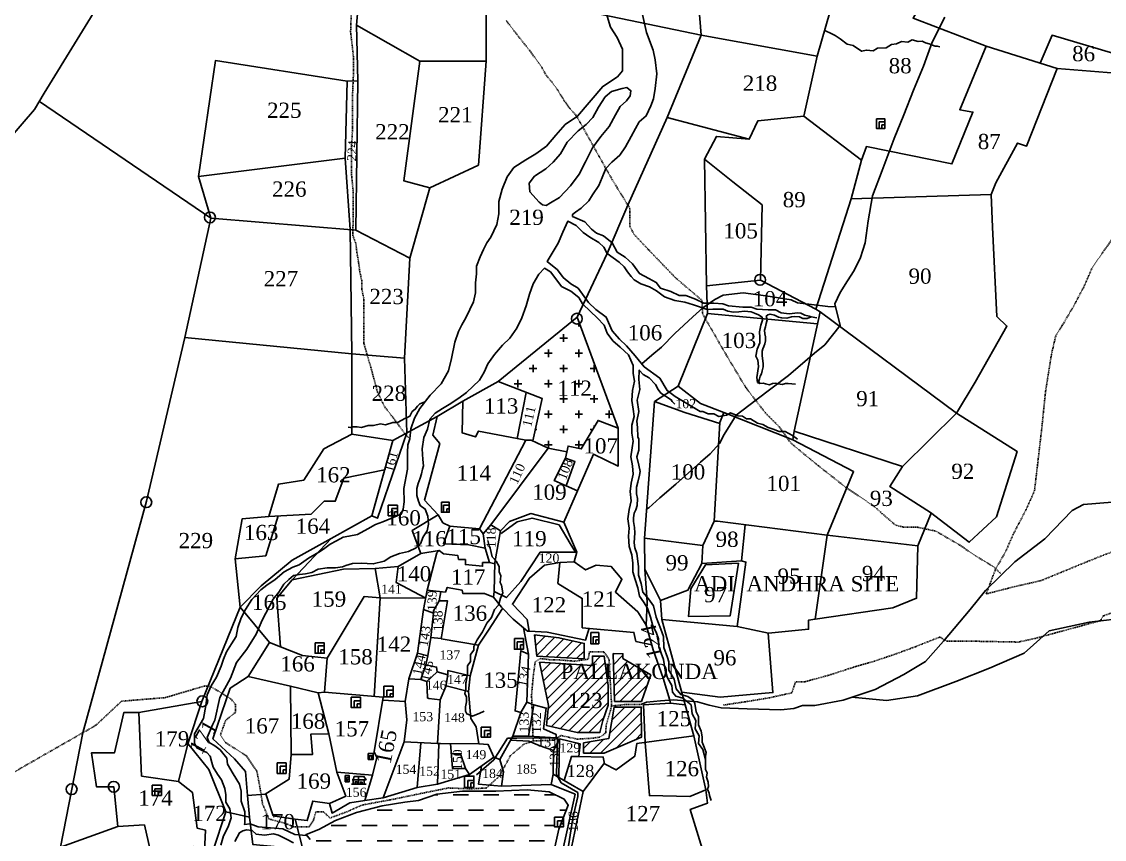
# Model space of a CAD drawing. Header units: inches. Extents: x -177 to 675, y 4 to 740.
# Drawn here: x 295.3 to 473, y 361.3 to 495.5 of the extents above; entities that cross this region are included whole.
import ezdxf

# ---------------------------------------------------------------- set-up
doc = ezdxf.new("R2010")
doc.units = ezdxf.units.IN
doc.header["$MEASUREMENT"] = 0
for name, pattern in [('ACAD_ISO02W100', [15, 12, -3]), ('ACAD_ISO07W100', [3, 0, -3]), ('BORDER', [1.75, 0.5, -0.25, 0.5, -0.25, 0, -0.25])]:
    doc.linetypes.add(name, pattern=pattern)
for name, color, linetype in [('CARTTRACK', 30, 'ACAD_ISO02W100'), ('NALA', 4, 'Continuous'), ('ROUND WELL', 5, 'Continuous'), ('SQUAREWELL', 5, 'Continuous'), ('SURVEY_BND', 7, 'Continuous'), ('SURVEY_NO', 7, 'Continuous'), ('VILLAGE_AREA', 1, 'Continuous'), ('WATER_BODY', 4, 'Continuous')]:
    doc.layers.add(name, color=color, linetype=linetype)
doc.layers.add('FOOTPATH', color=150, linetype='ACAD_ISO07W100', lineweight=30)
doc.layers.add('VILL_BOUNDARY', color=6, linetype='BORDER', lineweight=30)
doc.styles.get("Standard").update_dxf_attribs({"font": 'TIMES.TTF', "height": 400})
pattern_1 = [(225, (-193.8581, 196.0368), (0.8838835, -0.8838835), [])]

# ---------------------------------------------------------------- blocks, each defined once
blk = doc.blocks.new('1')
at = {"layer": 'VILLAGE_AREA'}
for points in [[(54.332, 17.428), (54.571, 17.428)], [(54.446, 17.556), (54.534, 17.556), (54.572, 17.499), (54.34, 17.499)], [(54.375, 17.556), (54.361, 17.499)], [(54.361, 17.499), (54.361, 17.428)], [(54.446, 17.428), (54.446, 17.556), (54.375, 17.556)], [(54.394, 17.428), (54.394, 17.468), (54.416, 17.468), (54.424, 17.468), (54.424, 17.428)], [(54.479, 17.428), (54.479, 17.462), (54.505, 17.462), (54.505, 17.428)], [(54.54, 17.499), (54.54, 17.428)]]:
    blk.add_lwpolyline(points, dxfattribs=at)

msp = doc.modelspace()

# ---------------------------------------------------------------- hatches: boundary and pattern name
at = {"layer": 'SURVEY_NO', "linetype": 'ByBlock'}
h = msp.add_hatch(dxfattribs=at)
h.set_pattern_fill('CROSS', color=256, scale=10, style=0)
h.set_pattern_definition([(0, (-193.858, 196.0368), (2.5, 2.5), [1.25, -3.75]), (90, (-193.233, 195.4118), (-2.5, 2.5), [1.25, -3.75])])
h.paths.add_polyline_path([(386.87, 445.93, -0.408533), (385.67, 446.29), (373.54, 436.4), (380.78, 433.59), (379.24, 426.66), (381.76, 425.46), (384.79, 424.84), (385, 425.82), (387.17, 425.35), (389.93, 430.01), (393.23, 428.76)])
at = {"layer": 'VILLAGE_AREA'}
h = msp.add_hatch(dxfattribs=at)
h.set_pattern_fill('ANSI31', color=256, scale=10, angle=180, style=0)
h.set_pattern_definition(pattern_1)
h.paths.add_polyline_path([(387.65, 390.91), (387.65, 393.41), (383.51, 394.34), (379.51, 394.82), (379.87, 391.35)])
h = msp.add_hatch(dxfattribs=at)
h.set_pattern_fill('ANSI31', color=256, scale=10, angle=180, style=0)
h.set_pattern_definition(pattern_1)
h.paths.add_polyline_path([(381.77, 383.24), (381.45, 379.96), (386.48, 378.8), (390.24, 378.8), (390.72, 380.79), (391.58, 383.29), (391.58, 386.5), (390.93, 391.33), (388.99, 391.33), (388.99, 389.81), (380.29, 390.32)])
h.paths.add_polyline_path([(383.15, 386.87), (409.65, 386.87), (409.65, 390.7), (383.15, 390.7)], flags=9)
h.paths.add_polyline_path([(384.37, 382.13), (391.17, 382.13), (391.17, 385.94), (384.37, 385.94)], flags=24)
h.paths.add_polyline_path([(378.49, 385.72), (379.33, 389.72), (377.1, 390.19), (376.25, 386.19)], flags=9)
h = msp.add_hatch(dxfattribs=at)
h.set_pattern_fill('ANSI31', color=256, scale=10, angle=180, style=0)
h.set_pattern_definition(pattern_1)
h.paths.add_polyline_path([(392.65, 383.9), (397.05, 383.9), (398.59, 388.24), (394.02, 390.96), (394.02, 391.71), (392.39, 391.74)])
h.paths.add_polyline_path([(383.46, 387.2), (397.24, 387.2), (397.24, 389.2), (383.46, 389.2)], flags=9)
h = msp.add_hatch(dxfattribs=at)
h.set_pattern_fill('ANSI31', color=256, scale=10, angle=180, style=0)
h.set_pattern_definition(pattern_1)
h.paths.add_polyline_path([(391.68, 377.8), (387.56, 377.12), (387.55, 375.42), (390.95, 375.42), (397.07, 378.03), (397.02, 382.96), (392.59, 382.96)])
at = {"layer": 'WATER_BODY'}
h = msp.add_hatch(dxfattribs=at)
h.set_pattern_fill('DASH', color=256, scale=20, angle=180, style=0)
h.set_pattern_definition([(180, (-193.858, 196.0368), (-2.5, -2.5), [2.5, -2.5])])
h.paths.add_polyline_path([(364.34, 346.6), (365.79, 343.66), (367.78, 341.41), (369.53, 339.43), (371.29, 337.7), (373.24, 336.16), (374.1, 335.78), (374.63, 335.18), (376.66, 335.18), (376.8, 336.76), (377.22, 337.48), (377.57, 338.88), (378.16, 339.96), (378.95, 341.49), (380.41, 343.81), (381.56, 345.81), (381.91, 348.04), (382.44, 349.44), (382.97, 351.32), (382.88, 353.77), (382.64, 355.49), (382.75, 357.32), (382.75, 359.5), (383.5, 362.91), (383.66, 363.31), (383.28, 363.31), (382.8, 363.31), (382.8, 364.89), (384.27, 364.89), (385.03, 366.85), (384.38, 367.86), (381.91, 369.05), (378.3, 369.39), (373.17, 369.16), (367.67, 369.14), (363.49, 368.66), (360.44, 367.62), (358.19, 367.37), (354.47, 366.77), (350.25, 365.69), (346.83, 364.37), (344.08, 362.87), (342, 362.07), (342.68, 361.22), (345.24, 360.32), (346.28, 360.04), (348.08, 358.95), (348.23, 358.15), (348.23, 357.23), (348.29, 356.71), (348.06, 355.94), (347.62, 355.17), (347.26, 354.68), (347.25, 354.08), (347.39, 353.57), (347.44, 353.55), (349.74, 354.68), (350.96, 355.24), (352.93, 355.93), (354.69, 356.26), (355.53, 356.06), (356.19, 355.46), (356.91, 354.67), (357.84, 353.83), (358.61, 353.1), (359.5, 352.28), (360.38, 351.56), (361.12, 350.74), (361.95, 349.85), (363.38, 347.85)])

# ---------------------------------------------------------------- linework, layer by layer
at = {"layer": 'CARTTRACK'}
for points in [[(446.84, 496.19), (444.77, 492.08), (443.34, 488.14), (441.72, 484.22), (440.13, 480.17), (438.52, 476.31), (436.54, 471.06), (434.99, 466.9), (434.28, 462.78), (433.79, 459.19), (433.03, 456.78), (431.96, 454.6), (430.87, 452.95), (429.65, 451.04), (428.78, 449.18), (429.65, 445.59), (427.13, 442.43), (425.48, 441.05), (421.2, 437.41), (415.8, 433.32), (412.59, 430.9), (410.65, 427.72), (409.85, 426.24), (408.32, 424.53), (406.74, 423.17), (405.25, 421.84), (402.68, 419.55), (400.09, 417.34), (398.28, 415.65), (397.89, 415.43)], [(397.09, 439.31), (398.75, 440.75), (400.36, 442.06), (402.54, 444.31), (405.51, 447.04), (407.1, 448.5), (409.07, 449.87), (410.46, 450.6), (413.76, 450.94), (417.49, 450.49), (421.61, 449.79), (422.67, 449.33), (424.96, 449.06), (427.66, 448.71), (428.91, 448.65)], [(500.25, 422.49), (501.48, 417.75), (502.65, 412.18), (503.51, 407.85), (499.67, 405.77), (495.02, 403.58), (489.6, 400.96), (483.38, 398.57), (477.22, 397.7), (470.54, 396.91), (463.99, 395.5), (459.86, 391.82), (454.19, 389.33), (448.63, 387.16), (442.34, 384.84), (437.3, 384.06), (431.61, 384.6)], [(396.97, 383.41), (397.87, 383.76), (400.19, 384.02), (402.3, 384.17), (406.24, 383.83), (408.15, 383.27), (410.11, 382.87), (414.4, 382.66), (419.95, 382.49), (422.09, 382.73), (423.5, 383.2), (425.51, 383.2), (430.14, 384.1), (435.44, 385.88), (440.1, 388.29), (443.68, 390.47), (446.63, 393.81), (451.03, 399), (453.51, 402.09), (458.33, 406.82), (463.28, 410.61), (467.75, 415.24), (469.61, 416.2), (474.34, 416.62)], [(385.1, 360.2), (385.8, 364.76), (386.62, 368.3), (386.62, 368.94), (383.87, 370.53), (383.08, 371.9), (383.26, 377.92), (376.6, 377.84), (375.09, 377.84), (372.8, 374.3), (369.95, 371.82)]]:
    msp.add_lwpolyline(points, dxfattribs=at)
at = {"layer": 'FOOTPATH', "ltscale": 0.0003}
for points in [[(349.51, 499.63), (349.31, 493.79), (349.78, 489.69), (349.78, 486.95), (349.64, 483.79), (349.64, 480.93), (349.64, 478.06), (349.47, 474.96), (349.47, 470.32), (349.74, 467.47), (349.74, 463.53), (349.66, 460.39), (350.18, 459.04), (350.34, 457.6), (350.63, 455.9), (350.82, 454.4), (351.15, 452.93), (351.15, 451.56), (351.49, 449.93), (351.49, 448.77), (351.49, 445.68), (351.49, 442.65), (352.64, 438.69), (353.74, 434.64), (354.88, 432.28), (356.57, 430.1), (358.25, 427.78), (359.03, 426.99)], [(456.01, 404.88), (454.92, 405.97), (451.89, 407.78), (449.3, 409.56), (445.39, 411.84), (442.36, 412.49), (440.13, 412.49), (438.76, 412.83), (436.52, 414.75), (435.34, 415.85), (430.76, 418.91), (426.07, 422.59), (421.61, 426.26), (419.71, 428.93), (417.39, 431.25), (414.21, 435.38), (410.88, 440.91), (407.1, 447.5), (406.96, 449.76), (402.62, 453.45), (398.21, 458.04), (395.88, 460.51), (395.13, 461.88), (395.13, 464.85), (392.21, 469.61), (391.21, 471.37), (386.46, 479.87), (386.29, 480.14), (385.19, 481.35), (384.29, 482.63), (383.39, 484.12), (382.46, 485.41), (381.4, 486.68), (380.65, 488.05), (378.73, 490.69), (376.84, 493.07), (374.86, 495.64)], [(475.92, 409.09), (470.32, 406.88), (462.62, 403.72), (458.34, 402.75), (453.62, 401.54), (455.21, 405.68), (456.81, 408.43), (458.05, 411.28), (460.27, 415.54), (461.57, 418.47), (462.07, 422.74), (462.76, 428.67), (463.38, 434.75), (464.34, 440.79), (465.05, 443.87), (466.12, 445.6), (468.01, 448.8), (469.66, 451.93), (471.03, 455.05), (472.78, 457.61), (475.46, 461.37)], [(478, 399.8), (472.83, 397.92), (472.41, 397.16), (461.68, 394.24), (458.92, 393.64), (451.47, 393.78), (447.21, 393.78), (446.03, 394.47), (442.03, 392.88), (438.64, 391.63), (435.35, 390.53), (432.3, 389.65), (427.76, 388.18), (423.76, 387.09), (422.33, 387.09), (421.74, 385.3), (420.32, 385), (418.13, 384.51), (414.39, 383.88), (410.5, 383.3)], [(392.16, 383.16), (391.72, 390.86), (390.86, 392.03), (388.51, 392.03), (388.32, 390.83), (386.03, 390.5), (383.05, 390.75), (381.98, 390.75), (380.45, 390.94), (379.61, 390.39), (379.32, 388.3), (379.01, 384.97), (379.27, 377.41)], [(291.61, 370.89), (307.5, 379.99), (311.7, 383.93), (318.89, 384.52), (325.33, 386.43), (326.34, 386.34), (329.62, 384.34), (330.39, 383.44), (330.39, 382.09), (328.81, 380.81), (327.93, 378.37), (328.78, 377.13), (329.99, 376.36), (332.2, 374.96), (333.94, 372.42), (334.46, 369.53), (334.85, 367.07), (335.91, 364.61), (338.59, 363.87), (340.01, 363.31), (342.51, 363.31), (343.24, 364.46), (343.61, 365.76), (344.88, 365.76), (345.94, 364.76), (348.7, 365.78), (351.19, 366.89), (355.84, 367.74), (361.4, 368.9), (365.38, 369.69), (369.13, 369.55), (371.61, 369.69), (373.69, 371.59), (375.56, 375.01), (377.75, 376.87), (379.38, 377.41), (382.68, 377.53), (383.84, 378.3), (386.52, 377.71), (389.14, 377.87), (390.32, 378.06), (391.18, 378.73), (391.27, 380.03), (391.84, 381.98), (392.16, 383.16), (394.67, 383.41), (396.97, 383.41), (396.97, 383.41)]]:
    msp.add_lwpolyline(points, dxfattribs=at)
at = {"layer": 'NALA'}
for points in [[(395.96, 502.41), (397.88, 493.67), (399, 490.81), (399.29, 489.21), (399.59, 486.92), (399.32, 484.48), (399.05, 482.82), (398.58, 481.68), (397.84, 480.01), (396.65, 479.01), (396.06, 477.93), (395.35, 476.61), (394.42, 474.9), (393.5, 473.58), (392.2, 472.41), (391.21, 471.37), (390.61, 469.87), (390.05, 468.59), (389.01, 467.05), (388.41, 466.06), (387.13, 464.87), (386.2, 464.22), (385.75, 463.83), (385.75, 463.5), (387.73, 462.64), (388.85, 461.39), (389.66, 460.74), (390.83, 460.33), (392.23, 459.15), (393.09, 457.66), (394.4, 456.8), (395.57, 455.74), (396.71, 454.13), (398.27, 453.32), (399.47, 452.68), (400.16, 451.73), (401.89, 451.17), (403.25, 450.53), (404.34, 450.53), (405.95, 449.9), (407.28, 449.29), (408.91, 449.29), (410.4, 449.17), (411.34, 448.83), (413.71, 448.59), (415.08, 448.59), (415.97, 448.28), (417.85, 448.19), (419.05, 448.19), (419.96, 447.69), (421.32, 447.54), (422.7, 447.69), (423.24, 447.64), (423.85, 447.32), (424.59, 447.13), (424.89, 447.03), (425.86, 446.86)], [(328.01, 360.29), (328.43, 361.84), (329.23, 363.33), (329.72, 364.77), (329.46, 366.26), (328.81, 367.35), (328.8, 368.58), (328.64, 369.59), (328.11, 371.05), (327.45, 371.98), (326.75, 373.12), (326.55, 373.85), (326.27, 374.93), (325.7, 375.54), (324.85, 375.9), (324.06, 376.28), (323.67, 377.06), (323.67, 378.1), (323.67, 378.57), (325.18, 381.11), (325.56, 383.25), (325.79, 384.99), (326.4, 386.48), (327.32, 387.89), (328.05, 389.68), (328.44, 390.83), (328.93, 392.01), (329.77, 393.36), (330.51, 394.58), (330.82, 396.02), (331.37, 397.62), (332.04, 399.01), (333.09, 400.65), (334.59, 402.21), (335.58, 402.97), (336.94, 403.89), (338.4, 405.14), (339.81, 405.92), (340.87, 406.33), (342.4, 407.4), (344.07, 408.38), (344.88, 408.9), (345.93, 409.7), (346.98, 410.27), (348.09, 410.86), (349.02, 411.02), (350.43, 411.29), (352.11, 412.22), (353.37, 412.96), (354.62, 413.39), (357.62, 414.65), (357.95, 415.47), (358.08, 416.67), (358.03, 418.85), (358.63, 422), (358.65, 424.76), (358.72, 426.02), (359.03, 426.99), (359.2, 428.66), (359.82, 430.39), (360.68, 432), (362.35, 434.18), (364.15, 436.05), (365.37, 438.16), (365.87, 440.17), (366.42, 442.87), (367.02, 444.63), (367.58, 445.73), (368.24, 446.84), (368.89, 448.24), (369.47, 449.48), (369.83, 450.98), (369.83, 452.58), (370, 454.1), (370, 455.35), (370.6, 456.86), (371.1, 458.1), (371.68, 459.16), (372.35, 460.08), (373.3, 462.2), (373.63, 463.95), (373.63, 465.94), (374.18, 467.96), (375.01, 469.98), (376.11, 471.51), (378.09, 472.78), (379.73, 473.77), (381.48, 475.06), (382.98, 476.84), (384.55, 478.59), (386.57, 479.94), (390.7, 484.85), (393.1, 486.44), (393.94, 487.39), (393.94, 490.97), (393.05, 492.85), (391.98, 494.56), (391.4, 496.35)], [(427.24, 493.99), (428.22, 493.54), (428.87, 493.2), (429.67, 492.66), (430.82, 491.77), (431.8, 491.53), (433.19, 490.62), (433.98, 490.81), (435.1, 490.68), (435.81, 491.12), (437.24, 491.17), (438.09, 491.74), (438.9, 491.83), (439.74, 492.23), (440.77, 492.1), (441.48, 492.46), (442.47, 492.24), (443.13, 492.28), (443.69, 491.98), (444.3, 491.84), (444.82, 491.59), (445.27, 491.45), (445.6, 491.45), (446.04, 491.33)], [(378.73, 467.52), (378.6, 468.97), (379.52, 470.12), (381.34, 471.32), (382.57, 472.4), (383.77, 473.77), (384.84, 475.67), (386.64, 477.55), (387.97, 478.58), (389.05, 479.76), (390.01, 481.45), (391.09, 483.12), (392.11, 484.03), (393.87, 484.49), (394.66, 484.64), (395.33, 484.13), (395.2, 483.29), (394.58, 482.49), (393.56, 481.57), (392.78, 480.17), (391.73, 478.25), (390.4, 476.62), (389.01, 474.76), (387.88, 472.48), (386.84, 470.45), (385.42, 468.5), (383.61, 466.63), (382.14, 465.71), (381.39, 465.3), (380.79, 465.41), (380.28, 465.84), (378.73, 467.52)], [(416.47, 436.08), (416.12, 436.27), (415.98, 437.07), (416.24, 438.89), (416.18, 439.89), (415.83, 440.55), (416.04, 441.73), (416.5, 442.74), (416.5, 443.64), (416.42, 444.56), (416.66, 445.66), (416.93, 446.48), (416.86, 446.97), (416.26, 447.37), (415.62, 447.65), (415.04, 447.84), (413.98, 447.94), (413.04, 447.86), (412.14, 447.8), (411.23, 447.95), (410.47, 448.27), (409.62, 448.3), (408.76, 448.28), (407.86, 448.25), (405.61, 448.99), (404.16, 449.42), (402.53, 449.68), (400.84, 450.31), (399.51, 451.28), (398.35, 451.93), (396.97, 452.42), (395.84, 453.11), (395.35, 453.64), (394.75, 454.41), (394.2, 455.23), (393.4, 455.97), (391.43, 457.41), (390.89, 458.47), (390.07, 459.2), (388.6, 460.08), (387.5, 460.88), (386.87, 461.49), (386.31, 461.99), (384.95, 462.72), (384.15, 460.91), (383.38, 459.09), (381.6, 456.1), (383.28, 454.73), (384.22, 453.46), (385.44, 452.43), (386.68, 451.71), (388.36, 449.4), (389.59, 448.21), (391.26, 446.97), (392.27, 444.73), (393.47, 443.38), (394.57, 442.28), (396.02, 440.64), (397.47, 438.84), (400.05, 436.94), (401.29, 434.93), (402.59, 433.95), (406.7, 431.5), (407.1, 431.5), (408, 431.12), (408.92, 431.12), (409.77, 430.65), (411.03, 430.87), (411.67, 431.25), (412.87, 430.79), (413.65, 430.7), (414.29, 430.28), (414.96, 430.28), (416.1, 429.57), (417, 429.37), (417.87, 428.85), (418.67, 428.61), (419.67, 428.21), (420.65, 428.21), (421.83, 427.56), (422.66, 426.92)], [(407.57, 374.36), (407.14, 375.98), (406.42, 376.98), (406.53, 378.26), (405.87, 379.42), (405.97, 380.78), (405.39, 381.87), (405.19, 383.33), (403.82, 384.42), (402.67, 384.76), (402.15, 385.41), (402.03, 386.49), (401.3, 387.78), (400.95, 389.04), (400.68, 390.79), (399.92, 392.85), (399.85, 394.17), (399.46, 395.28), (398.91, 396.32), (398.53, 397.7), (398.06, 399.18), (397.41, 400.27), (396.71, 401.19), (396.43, 402.54), (396.04, 403.92), (395.63, 405.18), (395.63, 406.59), (395.49, 407.97), (395.03, 409.33), (394.94, 411.04), (395.04, 412.35), (394.81, 413.88), (395.04, 415.38), (395.34, 416.81), (395.18, 418.37), (395.35, 419.73), (395.67, 421.2), (395.57, 422.59), (395.3, 424.04), (395.5, 425.51), (395.68, 426.64), (395.45, 427.9), (395.45, 429.25), (395.84, 430.64), (395.68, 431.87), (395.45, 433.29), (395.6, 434.91), (395.91, 436.44), (395.69, 437.73), (395.69, 439.03), (394.91, 440.78), (393.53, 442.03), (392.37, 443.09), (391.44, 444.32), (390.93, 445.64), (389.79, 446.88), (388.67, 447.91), (387.36, 449.14), (386.79, 450.19), (385.46, 451.22), (383.91, 452.02), (382.98, 453.24), (382.13, 454.39), (381.14, 455), (380.2, 454.01), (379.3, 452.46), (378.67, 450.72), (378.13, 448.82), (377.44, 446.84), (376.6, 445.16), (375.42, 443.5), (374.22, 442.35), (372.92, 440.86), (371.81, 439.32), (371.23, 437.92), (370.44, 436.64), (368.34, 434.62), (367.07, 433.66), (365.51, 432.65), (364.37, 431.97), (363.19, 431.22), (362.33, 430.23), (361.95, 428.56), (361.35, 427.22), (361.04, 425.34), (361.15, 423.63), (361.3, 422.56), (361.1, 422.02), (360.97, 421.25), (360.71, 420.54), (360.41, 419.65), (360.17, 418.83), (360.17, 417.69), (360.48, 416.76), (360.75, 416.04), (361.54, 415.47), (361.98, 414.3), (362.07, 412.97), (361.88, 411.91), (361.22, 410.9), (360.79, 409.75), (360.09, 409.08), (358.8, 408.5), (357.33, 408.19), (355.93, 407.63), (354.81, 406.9), (353.02, 406.46), (351.02, 406.59), (349.62, 406.53), (348.55, 406.2), (347.97, 405.98), (346.83, 405.83), (345.45, 405.83), (344, 405.6), (342.96, 405.05), (341.89, 404.85), (340.91, 404.73), (339.95, 404.54), (339.15, 403.89), (338.36, 403.15), (337.55, 401.81), (336.59, 400.68), (334.8, 397.24), (333.83, 394.93), (332.26, 392.48), (330.57, 390.26), (329.58, 387.71), (328.96, 386.49), (327.82, 384.54), (327.04, 380.8), (326.67, 380.19), (325.78, 377.96), (326.11, 377.17), (327, 376.62), (327.89, 375.95), (328.98, 374.61), (329.08, 373.62), (330.03, 372), (331.09, 370.33), (331.32, 369.14), (331.32, 367.52), (331.96, 365.76), (331.96, 364.02), (331.91, 363.69), (332.82, 363.8), (334.13, 363.33), (338.17, 363), (340.15, 362.08), (342, 361.91)], [(424.89, 447.03), (424.25, 446.74), (423.52, 446.74), (423.01, 447.04), (422.25, 447.07), (421.67, 447.01), (420.91, 446.82), (420.09, 446.83), (419.57, 446.98), (418.87, 447.3), (418.2, 447.44), (417.79, 447.34), (417.53, 447.14), (417.69, 446.55), (417.5, 445.94), (417.41, 445.39), (417.27, 444.86), (417.33, 444.21), (417.39, 443.72), (417.39, 443.09), (417.3, 442.58), (417.12, 442.15), (416.97, 441.76), (416.89, 441.4), (416.86, 441.13), (416.87, 440.65), (416.9, 440.2), (417.01, 439.34), (417.01, 438.8), (416.87, 438.15), (416.75, 437.68), (416.54, 437.27), (416.42, 436.86), (416.33, 436.54), (416.33, 436.33), (416.47, 436.08), (417.01, 436.13), (417.39, 436.04), (418.09, 435.85), (418.55, 436.09), (419.03, 436.12), (419.47, 436.03), (420.15, 435.9), (420.68, 436.06), (421.14, 436.06), (422.33, 435.96)], [(402.55, 432.68), (402.11, 433.11), (401.95, 433.42), (401.02, 433.98), (400.21, 434.51), (399.79, 435.1), (399.36, 435.94), (398.34, 436.99), (397.35, 437.57), (396.68, 438.29), (396.64, 436.73), (396.79, 435.08), (396.34, 433.34), (396.6, 431.49), (396.27, 429.88), (396.38, 428.88), (396.47, 427.33), (396.63, 426.92), (396.63, 426.16), (396.63, 425.16), (396.32, 424.04), (396.61, 422.68), (396.83, 421.61), (396.74, 421.01), (396.44, 419.86), (396.25, 419.07), (396.25, 417.97), (396.38, 417.22), (396.35, 416.08), (396.11, 415.37), (395.88, 414.8), (395.72, 414.04), (395.72, 413.42), (395.89, 412.44), (395.99, 411.56), (395.84, 409.91), (395.96, 409.09), (396.28, 408.17), (396.57, 406.03), (396.57, 404.6), (397, 403.27), (397.3, 401.85), (398.19, 400.76), (399.02, 399.61), (399.45, 397.71), (400.21, 395.77), (400.66, 394.54), (400.7, 392.72), (401.33, 391.13), (401.53, 390.39), (401.53, 389.03), (402.4, 387.54), (402.74, 385.94), (403.51, 385.03), (404.68, 384.7), (405.53, 384.12), (405.81, 383.55), (406.02, 382.18), (406.4, 381.4), (406.4, 380.03), (406.87, 378.99), (407.04, 378.07), (407.01, 377.22), (407.37, 376.4), (407.69, 375.5), (407.58, 374.93), (407.56, 372.7), (407.82, 372.18), (407.73, 371.49), (407.98, 370.65), (408.03, 369.91), (407.92, 369.51), (408.14, 368.85), (408.2, 368.47), (408.48, 367.66)], [(348.92, 428.91), (349.34, 428.84), (349.74, 428.94), (350.4, 428.94), (351.11, 428.87), (352.21, 429.17), (353.06, 429.17), (354.24, 429.44), (355.01, 429.3), (356.23, 429.67), (356.99, 429.67), (358.31, 430.37), (358.62, 430.48), (359.05, 430.7), (359.44, 431.46), (359.93, 431.85), (360.29, 432.38), (360.69, 432.74), (361.52, 433.09)], [(371.21, 382.27), (370.42, 381.89), (369.71, 381.66), (369.34, 381.48), (368.8, 381.68), (368.37, 381.85), (368.19, 382.29), (368.16, 383.01), (368.31, 383.82), (368.31, 384.57), (368.06, 385.19), (368.22, 385.89), (368.22, 386.96), (368.3, 387.13), (368.52, 388.53), (368.52, 389.72), (368.97, 390.47), (368.97, 391.62), (369.51, 392.32), (369.51, 392.9), (370.11, 394), (370.97, 395.32), (371.66, 396.74), (372.44, 397.68), (372.91, 398.96), (373.58, 399.71), (373.9, 400.84), (374.28, 401.71), (374.06, 402.97), (373.87, 403.4), (373.97, 404.51), (373.71, 405.16), (373.71, 406.04), (373.22, 406.93), (372.57, 407.63), (372.39, 408.35), (372.21, 409.04), (372.04, 409.43), (371.83, 410.3)], [(330.29, 360.9), (331.07, 362.34), (331.63, 362.68), (332.2, 362.83), (333.15, 362.69), (333.79, 362.1), (335.2, 361.93), (336.66, 362.17), (337.49, 361.97), (338.81, 361.31), (339.94, 360.69)]]:
    msp.add_lwpolyline(points, dxfattribs=at)
at = {"layer": 'ROUND WELL'}
for centre in [(326.22, 463.34), (416.53, 453.1), (386.45, 446.72), (315.77, 416.59), (324.97, 383.92), (303.51, 369.49), (310.42, 369.89)]:
    msp.add_circle(centre, 0.888, dxfattribs=at)
at = {"layer": 'SQUAREWELL'}
for points in [[(435.63, 479.5), (437.02, 479.5), (437.02, 477.96), (435.63, 477.96)], [(436.08, 479.02), (437.02, 479.02), (437.02, 477.96), (436.08, 477.96)], [(436.49, 478.53), (437.02, 478.53), (437.02, 477.96), (436.49, 477.96)], [(355.5, 416.09), (356.98, 416.09), (356.98, 414.38), (355.5, 414.38)], [(364.22, 416.58), (365.5, 416.58), (365.5, 414.95), (364.22, 414.95)], [(364.58, 416.1), (365.5, 416.1), (365.5, 414.95), (364.58, 414.95)], [(356.09, 415.58), (356.98, 415.58), (356.98, 414.38), (356.09, 414.38)], [(356.49, 415.04), (356.98, 415.04), (356.98, 414.38), (356.49, 414.38)], [(365.1, 415.52), (365.5, 415.52), (365.5, 414.95), (365.1, 414.95)], [(388.72, 395.19), (390.05, 395.19), (390.05, 393.36), (388.72, 393.36)], [(343.48, 393.5), (344.99, 393.5), (344.99, 391.79), (343.48, 391.79)], [(343.96, 393), (344.99, 393), (344.99, 391.79), (343.96, 391.79)], [(376.19, 394.2), (377.67, 394.2), (377.67, 392.46), (376.19, 392.46)], [(376.67, 393.66), (377.67, 393.66), (377.67, 392.46), (376.67, 392.46)], [(377.21, 393.18), (377.67, 393.18), (377.67, 392.46), (377.21, 392.46)], [(389.13, 394.52), (390.05, 394.52), (390.05, 393.36), (389.13, 393.36)], [(389.58, 394.01), (390.05, 394.01), (390.05, 393.36), (389.58, 393.36)], [(344.42, 392.38), (344.99, 392.38), (344.99, 391.79), (344.42, 391.79)], [(354.78, 386.39), (356.28, 386.39), (356.28, 384.63), (354.78, 384.63)], [(355.26, 385.76), (356.28, 385.76), (356.28, 384.63), (355.26, 384.63)], [(349.41, 384.58), (350.94, 384.58), (350.94, 382.88), (349.41, 382.88)], [(349.89, 384), (350.94, 384), (350.94, 382.88), (349.89, 382.88)], [(355.82, 385.14), (356.28, 385.14), (356.28, 384.63), (355.82, 384.63)], [(350.37, 383.48), (350.94, 383.48), (350.94, 382.88), (350.37, 382.88)], [(370.76, 379.69), (372.29, 379.69), (372.29, 378.05), (370.76, 378.05)], [(371.31, 379.15), (372.29, 379.15), (372.29, 378.05), (371.31, 378.05)], [(371.77, 378.6), (372.29, 378.6), (372.29, 378.05), (371.77, 378.05)], [(352.21, 375.35), (353.03, 375.35), (353.03, 374.39), (352.21, 374.39)], [(337.28, 373.8), (338.71, 373.8), (338.71, 372.08), (337.28, 372.08)], [(337.75, 373.25), (338.71, 373.25), (338.71, 372.08), (337.75, 372.08)], [(352.36, 374.98), (353.03, 374.98), (353.03, 374.39), (352.36, 374.39)], [(352.72, 374.9), (353.03, 374.9), (353.03, 374.39), (352.72, 374.39)], [(338.22, 372.68), (338.71, 372.68), (338.71, 372.08), (338.22, 372.08)], [(348.43, 371.72), (349.08, 371.72), (349.08, 370.72), (348.43, 370.72)], [(367.99, 371.63), (369.56, 371.63), (369.56, 369.77), (367.99, 369.77)], [(316.75, 370.17), (318.25, 370.17), (318.25, 368.48), (316.75, 368.48)], [(348.66, 371.39), (349.08, 371.39), (349.08, 370.72), (348.66, 370.72)], [(348.77, 371.1), (349.08, 371.1), (349.08, 370.72), (348.77, 370.72)], [(368.55, 370.93), (369.56, 370.93), (369.56, 369.77), (368.55, 369.77)], [(369.07, 370.53), (369.56, 370.53), (369.56, 369.77), (369.07, 369.77)], [(317.19, 369.57), (318.25, 369.57), (318.25, 368.48), (317.19, 368.48)], [(317.72, 369.05), (318.25, 369.05), (318.25, 368.48), (317.72, 368.48)], [(382.8, 364.89), (384.23, 364.89), (384.23, 363.31), (382.8, 363.31)], [(383.28, 364.28), (384.23, 364.28), (384.23, 363.31), (383.28, 363.31)], [(383.75, 363.82), (384.23, 363.82), (384.23, 363.31), (383.75, 363.31)]]:
    msp.add_lwpolyline(points, close=True, dxfattribs=at)
at = {"layer": 'SURVEY_BND'}
for points in [[(399.67, 515.69), (371.52, 500.63), (406.84, 493.27)], [(444.14, 500.43), (430.86, 507.1), (425.9, 489.79), (406.84, 493.27), (405.15, 514.37), (430.39, 505.45)], [(454.89, 509.67), (450.34, 511.44), (441.65, 496.02), (453.66, 491.43)], [(371.69, 500.63), (351.19, 505.65), (350.3, 494.87), (360.69, 489.01), (371.56, 489.01), (371.56, 500.56)], [(350.3, 494.87), (350.52, 485.77), (350.15, 461.27), (359.03, 456.66), (362.29, 468.22), (370.29, 471.92), (371.56, 489.01)], [(406.84, 493.27), (401.28, 479.73), (414.75, 476.21), (416.18, 479.21), (423.68, 479.98), (425.9, 489.79)], [(462.48, 488.65), (464.45, 493.24), (476.63, 489.66)], [(431.46, 466.39), (433.18, 472.71), (433.99, 474.97), (448.01, 472.11), (451.45, 480.63), (449.3, 481), (453.66, 491.43), (465.29, 487.76)], [(350.52, 485.77), (348.73, 485.7), (348.4, 473.09), (324.34, 470.06), (327.11, 489.07), (348.73, 485.7)], [(360.69, 489.01), (358.05, 469.32), (362.29, 468.22)], [(474.89, 487), (465.29, 487.76), (460.26, 475.06), (458.8, 475.55), (455.21, 469), (454.45, 467.11), (454.69, 461.75), (455.4, 447.05), (457.05, 445.49), (451.82, 436.29), (448.77, 431.21), (458.72, 424.92), (455.31, 414.19), (450.86, 410.02), (444.5, 414.92), (437.82, 419.19), (439.91, 422.47), (448.77, 431.21)], [(326.39, 463.2), (298.23, 482.39)], [(433.18, 472.71), (423.68, 479.98)], [(401.28, 479.73), (394.83, 465.34), (391.43, 457.41), (386.49, 446.95), (393.23, 428.76), (393.23, 422.53), (389.19, 424.47), (386.58, 418.47), (384.69, 419.3), (386.14, 423.29), (384.58, 423.85), (385, 425.82), (387.17, 425.35), (389.93, 430.01), (393.23, 428.76)], [(414.75, 476.21), (409.35, 476.64), (407.42, 472.88), (412.05, 469.16), (416.86, 465.4), (416.6, 453.06), (425.65, 448.28)], [(349.24, 461.34), (348.4, 473.09)], [(416.6, 453.06), (407.73, 452.09), (407.42, 472.88)], [(324.34, 470.06), (326.39, 463.2), (350.15, 461.27)], [(448.77, 431.21), (426.37, 447.84), (425.65, 448.28), (431.46, 466.39), (454.45, 467.11)], [(349.52, 440.94), (322.09, 443.61), (326.39, 463.2)], [(349.24, 461.34), (349.52, 440.94), (358.13, 440.26), (359.03, 456.66)], [(407.73, 452.09), (407.88, 447.58)], [(373.54, 436.4), (386.49, 446.95)], [(403.07, 435.64), (407.88, 447.58), (425.94, 445.87)], [(426.37, 447.84), (422.12, 428.24), (439.91, 422.47)], [(322.09, 443.61), (315.83, 416.78), (305.35, 378.75), (301.71, 359.98), (311.08, 363.38), (310.42, 369.89), (307.57, 369.89), (306.78, 375.47), (310.57, 375.47), (312.1, 382.08), (314.53, 382.08), (315, 371.63), (321.07, 370.74), (322.57, 376.95), (324.91, 383.91), (314.53, 382.08)], [(349.52, 440.94), (349.52, 427.78), (356.22, 426.71)], [(363.51, 430.64), (356.22, 426.71), (352.78, 414.38), (353.72, 413.96), (358.53, 427.96), (358.13, 440.26)], [(379.24, 426.66), (380.78, 433.59), (373.54, 436.4), (367.73, 433.16), (367.63, 427.96), (369.83, 427.3), (370.3, 428.26), (376.64, 427.06), (378.06, 426.78)], [(410.57, 431.33), (406.73, 432.77), (403.07, 435.64), (399.21, 433.1), (404.17, 431.31), (409.93, 429.54)], [(376.64, 427.06), (378.14, 434.61)], [(363.68, 414.52), (361.44, 416.91), (363.97, 426.24), (362.83, 427.6), (363.51, 430.64), (367.73, 433.16)], [(399.21, 433.1), (397.56, 410.72), (407.1, 409.51), (409.01, 413.51)], [(422.12, 428.24), (421.89, 426.85), (431.86, 421.61), (427.51, 411.19), (409.55, 413.46), (409.01, 413.51), (409.94, 429.66), (410.57, 431.33), (421.89, 426.85)], [(349.52, 427.78), (344.93, 425.35), (341.61, 420.19), (337.46, 419.54), (335.9, 414.27), (342.82, 414.61), (344.99, 416.75), (346.79, 416.76), (348.18, 420.55), (354.88, 421.93)], [(373.89, 411.88), (372.3, 412.89), (371.08, 411.42), (370.47, 412.21), (378.06, 426.78), (378.94, 426.8), (381.76, 425.46), (384.79, 424.84)], [(381.76, 425.46), (372.3, 412.89)], [(384.69, 419.3), (382.75, 420.14), (384.58, 423.85)], [(386.58, 418.47), (384.29, 413.34)], [(330.35, 407.32), (331.2, 399.39), (334.64, 402.87), (339.69, 407.06), (346.12, 410.65), (352.78, 414.38)], [(335.9, 414.27), (331.53, 413.89), (330.35, 407.32), (335.39, 407.82), (337.4, 414.34)], [(360.83, 408.19), (359.44, 411.96), (363.68, 414.52), (364.45, 413.23), (365.62, 412.68), (364.53, 409.78), (368.71, 409.62), (371.41, 409.03)], [(385.99, 406.83), (386.45, 408.4), (380.43, 408.4), (377.26, 403.58), (374.88, 400.95), (372.86, 401.94), (372.99, 406.69), (373.89, 411.88), (375.37, 413.45), (378.91, 414.74), (384.29, 413.34), (386.45, 408.4)], [(412.76, 396.21), (417.88, 395.11), (424.49, 395.75), (424.49, 397.25), (425.56, 397.42), (427.51, 411.19), (442.41, 409.42), (444.63, 414.82)], [(365.62, 412.68), (370.47, 412.21)], [(386.21, 408.4), (385.34, 409.84), (383.53, 412.88), (379.1, 413.98), (376.66, 413.36), (374.05, 411.48)], [(407.1, 409.51), (406.96, 406.55), (413.5, 406.96), (414.07, 412.89)], [(346.12, 410.65), (339.74, 403.86)], [(371.08, 411.42), (371.41, 409.03), (372.11, 406.68), (372.98, 406.5)], [(397.56, 410.72), (397.58, 405.61), (400.2, 400.45)], [(442.41, 409.42), (442.21, 400.84), (438.29, 399.24), (425.56, 397.42)], [(357.09, 406.04), (360.83, 408.19), (363.83, 408.68)], [(372.11, 406.68), (370.98, 406.68), (370.98, 406.09), (368.15, 406.36), (368.15, 407.17), (367.03, 407.21), (366.91, 407.83), (364.58, 408.14), (363.83, 408.68), (363.49, 408.3), (361.89, 402.15), (364.88, 401.83), (365.16, 402.6), (367.61, 402.17), (367.74, 401.61), (371.26, 401.61), (372.78, 401.03), (372.86, 401.94)], [(337.79, 392.86), (337.22, 400.86), (339.74, 403.86), (348.16, 405.6), (353.34, 405.69), (354.17, 400.89), (351.55, 401.12), (345.47, 390.97)], [(353.34, 405.69), (357.09, 406.04), (356.8, 403.41), (361.64, 400.84)], [(388.46, 395.9), (387.87, 393.96), (381.57, 395.29), (378.63, 395.44), (378.27, 397.36), (375.86, 399.85), (378.69, 404.14), (381.11, 406.26), (383.64, 406.68)], [(398.73, 393.2), (396.14, 393.74), (395.82, 395.23), (387.34, 396), (387.34, 400.79), (383.35, 403.26), (383.64, 406.68), (385.99, 406.83), (387.87, 405.47), (389.62, 406.28), (392.09, 406.03), (393.84, 403.94), (392.78, 401.85), (396.44, 398.61), (397.81, 396.43)], [(397.58, 405.61), (398.01, 400.21), (397.81, 396.43), (398.97, 392.35), (400.62, 387.69), (401.69, 384.13), (401.82, 383.63), (404.25, 383.36), (400.4, 397.37)], [(413.5, 406.96), (414.2, 406.78), (412.76, 396.21), (400.4, 397.37), (400.2, 400.45), (404.69, 402.18), (406.96, 406.55)], [(362.9, 398.4), (361.29, 399), (361.89, 402.15)], [(374.26, 399.14), (371.96, 395.58), (370.31, 393.13), (364.18, 394.17), (365.24, 400.38), (363.82, 400.43), (364.1, 401.91)], [(354.17, 400.89), (353.19, 384.73)], [(354.17, 400.89), (361.64, 400.84)], [(363.82, 400.43), (362.9, 398.78), (362.9, 398.4), (362.47, 394.41), (364.2, 394.23)], [(372.78, 401.03), (374.06, 399.34), (376, 397.38), (378.37, 395.44), (378.63, 395.44)], [(324.91, 383.91), (331.2, 399.39), (335.97, 393.59), (332.47, 388.01), (329.52, 386.05), (326.7, 377.73), (330.27, 374.49), (332.04, 372.38), (332.4, 368.44), (335.3, 368.67), (339.22, 371.13), (339.53, 375.18), (343.03, 375.18), (342.8, 378.53), (345.76, 378.58), (343.98, 385.29), (339.43, 386.41), (339.53, 375.18)], [(361.29, 399), (360.27, 391.82), (361.97, 391.39), (362.47, 394.41)], [(377.71, 395.98), (378.49, 391.65), (377.25, 392.22), (376.32, 382.33), (377.23, 382.06), (378.22, 383.78), (378.49, 391.65)], [(403.69, 385.4), (409.97, 384.57), (418.64, 385.34), (417.84, 395.12)], [(335.97, 393.59), (341.4, 391.43), (345.47, 390.97), (345.02, 385.4)], [(370.31, 393.13), (368.91, 388.09)], [(360.27, 391.82), (358.85, 387.58), (360.81, 387.52), (361.63, 389.89), (362.01, 391.37)], [(361.63, 389.89), (363.41, 389.52), (363.53, 388.78), (361.8, 387.17), (360.81, 387.52)], [(339.43, 386.41), (332.47, 388.01)], [(363.55, 376.99), (358.09, 377.25), (358.54, 380.86), (358.29, 383.86), (358.85, 387.58)], [(363.53, 388.78), (365.28, 388.27), (364.96, 386.35), (364.03, 384.15), (362.17, 384.37), (361.92, 384.48), (361.8, 387.17)], [(365.28, 388.27), (365.28, 388.95), (368.91, 388.09), (368.68, 385.51), (364.97, 386.45)], [(345.76, 378.58), (347.07, 372.3), (352.9, 371.81), (353.63, 374.67), (353.17, 375.63), (354.67, 384.61), (345.05, 385.4), (343.98, 385.29)], [(354.59, 384.12), (358.29, 383.86)], [(368.68, 385.51), (369.03, 381.1), (369.9, 379.75), (370.36, 376.96), (364.04, 376.98), (364.04, 376.98), (363.55, 376.99), (364.03, 384.15)], [(378.22, 383.78), (379.4, 383.32), (378.5, 378.2), (375.93, 378.2), (377.23, 382.06)], [(378.5, 378.2), (383.07, 377.91), (383.07, 378.45), (380.97, 379.41), (381.41, 382.8), (379.4, 383.32)], [(386.79, 374.87), (390.77, 374.77), (391, 373.66), (392.89, 372.65), (395.95, 374.9), (396.27, 376.98), (405.67, 378.27), (404.25, 383.36)], [(401.82, 383.63), (397.41, 383.32), (397.66, 377.17), (398.37, 368.44), (405.01, 368.3), (407.6, 369.4), (405.67, 378.27)], [(322.59, 377.01), (326.06, 372.71), (328.8, 365.79), (332.73, 364.88), (332.4, 368.44)], [(358.09, 377.25), (354.68, 368.05), (351.62, 367.63), (352.9, 371.81)], [(360.82, 377.12), (360.24, 369.78), (354.68, 368.05)], [(363.8, 376.98), (363.59, 370.32), (360.24, 369.78)], [(363.59, 370.32), (368.83, 371.88), (372.8, 374.74), (371.91, 376.8), (370.36, 376.96)], [(365.69, 376.98), (366.05, 372.87), (368.19, 372.87), (367.35, 375.32), (365.83, 375.37)], [(375.93, 378.2), (373.78, 374.37)], [(382.64, 375.84), (380.26, 376.68), (378.54, 377.37), (375.57, 377.56)], [(382.55, 371.97), (382.64, 375.84), (383.62, 377.74), (387, 376.93), (386.79, 374.87), (385.55, 374.87), (384.34, 370.92)], [(383.07, 377.91), (383.07, 377.91)], [(383.62, 377.74), (383.47, 371.43)], [(374.1, 370), (370.29, 370.33), (370.81, 373.31)], [(382.25, 370.27), (374.1, 370), (374.41, 372.34), (373.78, 374.37), (372.8, 374.74)], [(387.47, 369.09), (390.97, 373.79)], [(345.86, 367.15), (348.55, 368.33), (347.07, 372.3)], [(368.19, 372.87), (368.83, 371.88)], [(385.28, 357.83), (383.8, 358.06), (386.17, 368.65), (382.25, 370.27), (382.55, 371.97), (387.47, 369.09), (385.59, 359.9)], [(328.8, 365.79), (326.71, 359.34), (325.3, 359.34), (325.48, 362.79), (324.1, 363.12), (323.34, 368.96), (321.07, 370.74)], [(332.73, 364.88), (333.25, 360.42), (341.45, 359.65), (340.2, 364.57), (336.87, 365.08), (336.6, 365.13), (335.37, 368.72)], [(407.6, 369.4), (407.92, 367.21), (405.07, 366.17), (407.88, 356.91)], [(340.2, 364.57), (342.19, 364.34), (343.1, 367.54), (345.86, 367.15), (346.28, 365.58), (349.17, 367.26), (351.62, 367.63)], [(325.3, 359.34), (323.51, 360.06), (319.7, 356.55), (317.09, 356.64), (315.47, 363.64), (311.08, 363.38)]]:
    msp.add_lwpolyline(points, dxfattribs=at)
at = {"layer": 'VILL_BOUNDARY', "linetype": 'ByBlock'}
msp.add_lwpolyline([(309.42, 500.72), (299.02, 483.71), (297.44, 481.06), (293.06, 475.95)], dxfattribs=at)
at = {"layer": 'VILLAGE_AREA'}
for points in [[(405.17, 402.35), (404.78, 397.81), (411.59, 397.94), (412.98, 406.57), (407.56, 406.31), (405.17, 402.35)], [(379.51, 394.82), (379.87, 391.35), (387.65, 390.91), (387.65, 393.41), (383.51, 394.34), (379.51, 394.82)], [(380.29, 390.32), (381.77, 383.24), (381.45, 379.96), (386.48, 378.8), (390.24, 378.8), (390.72, 380.79), (391.58, 383.29), (391.58, 386.5), (390.93, 391.33), (388.99, 391.33), (388.99, 389.81), (380.29, 390.32)], [(392.39, 391.74), (392.65, 383.9), (397.05, 383.9), (398.59, 388.24), (394.02, 390.96), (394.02, 391.71), (392.39, 391.74)], [(387.56, 377.12), (391.68, 377.8), (392.59, 382.96), (397.02, 382.96), (397.07, 378.03), (390.95, 375.42), (387.55, 375.42), (387.56, 377.12)]]:
    msp.add_lwpolyline(points, dxfattribs=at)
at = {"layer": 'WATER_BODY'}
msp.add_lwpolyline([(382.75, 359.5), (383.5, 362.91), (385.03, 366.85), (384.38, 367.86), (381.91, 369.05), (378.3, 369.39), (373.17, 369.16), (367.67, 369.14), (363.49, 368.66), (360.44, 367.62), (358.19, 367.37), (354.47, 366.77), (350.25, 365.69), (346.83, 364.37), (344.08, 362.87), (342, 362.07), (342.68, 361.22)], dxfattribs=at)

# ---------------------------------------------------------------- block references
at = {"layer": 'VILLAGE_AREA', "xscale": 10, "yscale": 10, "zscale": 10}
msp.add_blockref('1', (-193.86, 196.04), dxfattribs=at)

# ---------------------------------------------------------------- texts
at = {"layer": 'SURVEY_NO'}
for s, height, p in [('86', 2.5, (467.75, 488.97)), ('88', 2.5, (437.63, 486.99)), ('218', 2.5, (413.68, 484.12)), ('225', 2.5, (335.59, 479.68)), ('221', 2.5, (363.67, 478.95)), ('222', 2.5, (353.34, 476.15)), ('87', 2.5, (452.26, 474.55)), ('226', 2.5, (336.41, 466.74)), ('89', 2.5, (420.24, 465.01)), ('219', 2.5, (375.36, 462.11)), ('105', 2.5, (410.5, 459.89)), ('90', 2.5, (440.89, 452.45)), ('227', 2.5, (335.04, 452.03)), ('223', 2.5, (352.39, 449.11)), ('104', 2.5, (415.32, 448.75)), ('106', 2.5, (394.8, 443.16)), ('103', 2.5, (410.22, 441.9)), ('228', 2.5, (352.75, 433.23)), ('112', 2.5, (383.25, 434.06)), ('113', 2.5, (371.18, 431.15)), ('91', 2.5, (432.3, 432.35)), ('102', 1.5, (402.63, 432.02)), ('107', 2.5, (387.53, 424.59)), ('162', 2.5, (343.65, 419.85)), ('114', 2.5, (366.69, 420.14)), ('100', 2.5, (401.86, 420.32)), ('92', 2.5, (447.92, 420.42)), ('109', 2.5, (379.11, 417)), ('101', 2.5, (417.57, 418.43)), ('93', 2.5, (434.54, 415.98)), ('160', 2.5, (355.17, 412.78)), ('163', 2.5, (331.8, 410.37)), ('164', 2.5, (340.29, 411.42)), ('229', 2.5, (321.08, 409.05)), ('116', 2.5, (359.42, 409.36)), ('115', 2.5, (365.03, 409.72)), ('119', 2.5, (375.82, 409.36)), ('98', 2.5, (409.22, 409.26)), ('120', 1.5, (380.18, 406.68)), ('99', 2.5, (401, 405.4)), ('140', 2.5, (356.88, 403.6)), ('117', 2.5, (365.78, 403.08)), ('95', 2.5, (419.39, 403.22)), ('94', 2.5, (433.22, 403.65)), ('ADI  ANDHRA SITE', 2.5, (405.69, 401.96)), ('159', 2.5, (342.92, 399.45)), ('141', 1.5, (354.32, 401.57)), ('121', 2.5, (387.25, 399.46)), ('97', 2.5, (407.33, 400.18)), ('165', 2.5, (333.13, 398.91)), ('122', 2.5, (379.03, 398.5)), ('136', 2.5, (366.06, 397.13)), ('142', 2.5, (353.59, 392.04)), ('166', 2.5, (337.77, 388.81)), ('158', 2.5, (347.28, 389.98)), ('137', 1.5, (363.9, 390.78)), ('96', 2.5, (408.86, 389.82)), ('PALLAKONDA', 2.5, (383.79, 387.57)), ('147', 1.5, (365.15, 386.75)), ('135', 2.5, (371.07, 386.14)), ('146', 1.5, (361.65, 385.81)), ('123', 2.5, (385, 382.81)), ('153', 1.5, (359.46, 380.65)), ('125', 2.5, (399.55, 379.82)), ('167', 2.5, (331.93, 378.64)), ('168', 2.5, (339.49, 379.42)), ('157', 2.5, (346.69, 378.16)), ('148', 1.5, (364.66, 380.5)), ('179', 2.5, (317.16, 376.51)), ('131', 1.5, (379.97, 376.47)), ('129', 1.5, (383.61, 375.52)), ('149', 1.5, (368.19, 374.42)), ('154', 1.5, (356.7, 372)), ('152', 1.5, (360.57, 371.71)), ('185', 1.5, (376.48, 372.06)), ('128', 2, (384.78, 371.48)), ('126', 2.5, (400.84, 371.62)), ('169', 2.5, (340.44, 369.58)), ('151', 1.5, (364.06, 371.22)), ('184', 1.5, (370.9, 371.33)), ('156', 1.5, (348.52, 368.23)), ('174', 2.5, (314.44, 366.79)), ('172', 2.5, (323.31, 364.26)), ('127', 2.5, (394.46, 364.24)), ('170', 2.5, (334.51, 362.91))]:
    msp.add_text(s, height=height, dxfattribs=at).set_placement(p)
for s, height, rotation, p in [('224', 1.5, 86.0504, (350.2, 472.52)), ('111', 1.5, 77.1816, (378.95, 428.86)), ('161', 1.5, 75.6091, (356.26, 421.42)), ('108', 1.5, 68.0086, (384.6, 420.14)), ('110', 1.5, 65.9005, (376.65, 419.41)), ('118', 1.5, 90, (373.12, 409.05)), ('139', 1.5, 90, (363.44, 398.74)), ('138', 1.5, 90, (364.4, 395.43)), ('124', 2.5, 102.3493, (400.53, 391.19)), ('143', 1.5, 80.5316, (361.94, 392.81)), ('144', 1.5, 78.0675, (360.92, 388.08)), ('145', 1.5, 78.0675, (362.24, 387.11)), ('134', 1.5, 78.0675, (378.17, 386.18)), ('133', 1.5, 90, (378.53, 378.8)), ('171', 2.5, 60.9179, (324.82, 374.94)), ('132', 1.5, 90, (380.56, 378.71)), ('165', 2.5, 78.6777, (355.84, 373.43)), ('150', 1.5, 90, (367.59, 372.63)), ('130', 1.5, 90, (383.51, 373.15)), ('186', 1.5, 90, (386.61, 362.49))]:
    msp.add_text(s, height=height, rotation=rotation, dxfattribs=at).set_placement(p)

doc.saveas('drawing.dxf')
